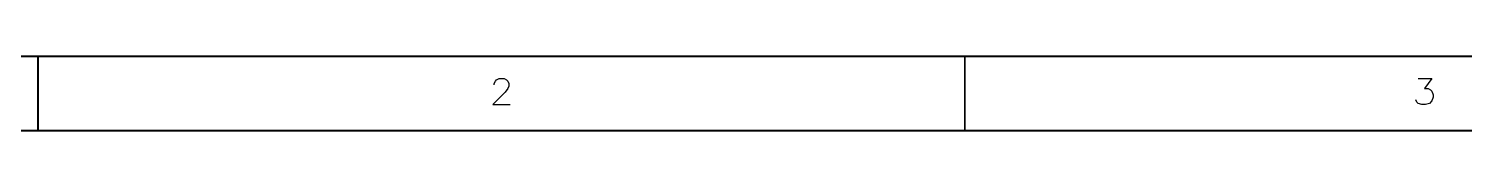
# Model space of a CAD drawing. Header units: millimetres. Extents: x 1.5 to 19.4, y 0 to 11.5.
# Drawn here: x 5.564 to 9.436, y 11.301 to 11.506 of the extents above; entities that cross this region are included whole.
import ezdxf

# ---------------------------------------------------------------- set-up
doc = ezdxf.new("R2010")
doc.units = ezdxf.units.MM
doc.header["$MEASUREMENT"] = 0
doc.layers.add('Mechanical18', color=56, linetype='Continuous')

msp = doc.modelspace()

# ---------------------------------------------------------------- linework, layer by layer
at = {"layer": 'Mechanical18'}
for p, q in [((6.8195, 11.4298), (6.8228, 11.4365)), ((6.8195, 11.4265), (6.8195, 11.4298)), ((6.8228, 11.4365), (6.8262, 11.4398)), ((6.8262, 11.4398), (6.8328, 11.4431)), ((6.8328, 11.4431), (6.8462, 11.4431)), ((6.8462, 11.4431), (6.8528, 11.4398)), ((6.8528, 11.4398), (6.8562, 11.4365)), ((6.8562, 11.4365), (6.8595, 11.4298)), ((6.8595, 11.4298), (6.8595, 11.4231)), ((9.3122, 11.4431), (9.3488, 11.4431)), ((9.3488, 11.4431), (9.3288, 11.4165)), ((6.8495, 11.4065), (6.8162, 11.3731)), ((6.8562, 11.4165), (6.8495, 11.4065)), ((6.8595, 11.4231), (6.8562, 11.4165)), ((9.3088, 11.3798), (9.3055, 11.3865)), ((9.3288, 11.4165), (9.3388, 11.4165)), ((9.3388, 11.4165), (9.3455, 11.4131)), ((9.3455, 11.4131), (9.3488, 11.4098)), ((9.3488, 11.4098), (9.3522, 11.3998)), ((9.3522, 11.3931), (9.3488, 11.3831)), ((9.3522, 11.3998), (9.3522, 11.3931)), ((6.8162, 11.3731), (6.8628, 11.3731)), ((9.3122, 11.3765), (9.3088, 11.3798)), ((9.3222, 11.3731), (9.3122, 11.3765)), ((9.3322, 11.3731), (9.3222, 11.3731)), ((9.3422, 11.3765), (9.3322, 11.3731)), ((9.3488, 11.3831), (9.3422, 11.3765))]:
    msp.add_line(p, q, dxfattribs=at)
at = {"layer": 'Mechanical18', "const_width": 0.005}
for points in [[(3.0892, 11.5031), (18.0892, 11.5031)], [(5.5892, 11.3031), (5.5892, 11.5031)], [(8.0892, 11.3031), (8.0892, 11.5031)], [(3.2892, 11.3031), (17.8892, 11.3031)]]:
    msp.add_lwpolyline(points, dxfattribs=at)
at = {"layer": 'Mechanical18', "const_width": 0.0025}
for points in [[(5.5879, 11.5031, 1), (5.5904, 11.5031, 1)], [(8.0879, 11.5031, 1), (8.0904, 11.5031, 1)], [(5.5879, 11.3031, 1), (5.5904, 11.3031, 1)], [(8.0879, 11.3031, 1), (8.0904, 11.3031, 1)]]:
    msp.add_lwpolyline(points, format="xyb", close=True, dxfattribs=at)

doc.saveas('drawing.dxf')
